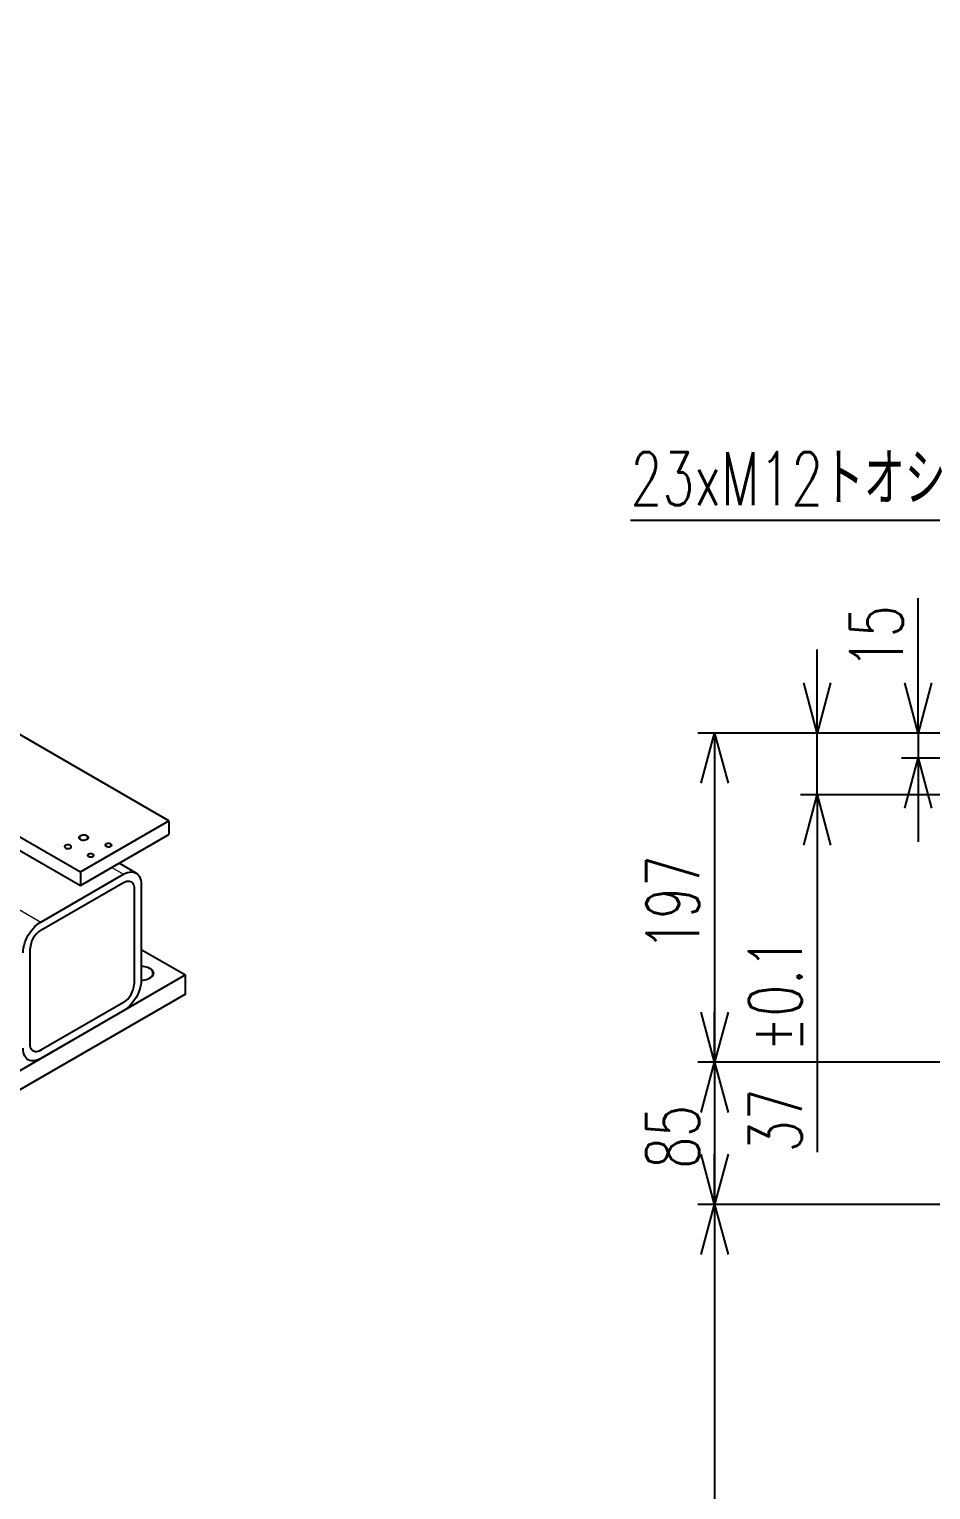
# Model space of a CAD drawing. Header units: millimetres. Extents: x 30 to 8380, y 30 to 5898.
# Drawn here: x 2279 to 2819, y 4392 to 5266 of the extents above; entities that cross this region are included whole.
import ezdxf

# ---------------------------------------------------------------- set-up
doc = ezdxf.new("R2010")
doc.units = ezdxf.units.MM
doc.header["$LTSCALE"] = 10
doc.layers.add('FORMAT', color=7, linetype='Continuous')
doc.styles.add('SLDTEXTSTYLE0', font='TXT', dxfattribs={"width": 0.7, "bigfont": 'bigfont'})
doc.dimstyles.new('SLDDIMSTYLE0', dxfattribs={"dimtxt": 36.380208, "dimasz": 30, "dimexe": 0, "dimexo": 0.0625, "dimgap": 9.095052, "dimtad": 0, "dimtih": 1, "dimtoh": 1, "dimdec": 6, "dimrnd": 1e-09, "dimzin": 12, "dimdsep": 46, "dimtxsty": 'SLDTEXTSTYLE0', "dimblk1": 'OPEN30', "dimblk2": 'OPEN30', "dimsah": 1, "dimcen": 0, "dimadec": 0, "dimazin": 3, "dimtfac": 1, "dimtdec": 3, "dimtofl": 0, "dimtmove": 0, "dimatfit": 3, "dimldrblk": 'OPEN30', "dimfxl": 1, "dimfrac": 2, "dimtolj": 1, "dimtzin": 12, "dimarcsym": 0})
doc.dimstyles.new('SLDDIMSTYLE2', dxfattribs={"dimtxt": 36.380208, "dimasz": 30, "dimexe": 0, "dimexo": 0.0625, "dimgap": 9.095052, "dimtad": 3, "dimrnd": 1e-09, "dimzin": 12, "dimdsep": 46, "dimtxsty": 'SLDTEXTSTYLE0', "dimblk1": 'OPEN30', "dimblk2": 'OPEN30', "dimsah": 1, "dimcen": 0.09, "dimadec": 0, "dimazin": 3, "dimtfac": 1, "dimtdec": 3, "dimtmove": 0, "dimatfit": 0, "dimldrblk": 'OPEN30', "dimfxl": 1, "dimfrac": 2, "dimtolj": 1, "dimtzin": 12, "dimarcsym": 0})
doc.dimstyles.new('SLDDIMSTYLE3', dxfattribs={"dimtxt": 36.380208, "dimasz": 30, "dimexe": 0, "dimexo": 0.0625, "dimgap": 9.095052, "dimtad": 3, "dimrnd": 1e-09, "dimzin": 12, "dimdsep": 46, "dimtxsty": 'SLDTEXTSTYLE0', "dimblk1": 'OPEN30', "dimblk2": 'OPEN30', "dimsah": 1, "dimcen": 0.09, "dimadec": 0, "dimazin": 3, "dimtfac": 1, "dimtdec": 3, "dimtofl": 0, "dimtmove": 0, "dimatfit": 3, "dimldrblk": 'OPEN30', "dimfxl": 1, "dimfrac": 2, "dimtolj": 1, "dimtzin": 12, "dimarcsym": 0})
doc.dimstyles.new('SLDDIMSTYLE7', dxfattribs={"dimtxt": 36.380208, "dimasz": 30, "dimexe": 0, "dimexo": 0.0625, "dimgap": 9.095052, "dimtad": 3, "dimrnd": 1e-09, "dimzin": 12, "dimdsep": 46, "dimtxsty": 'SLDTEXTSTYLE0', "dimblk1": 'OPEN30', "dimblk2": 'OPEN30', "dimsah": 1, "dimcen": 0.09, "dimadec": 0, "dimazin": 3, "dimtol": 1, "dimtp": 0.1, "dimtm": 0.1, "dimtfac": 1, "dimtdec": 1, "dimtmove": 0, "dimatfit": 0, "dimldrblk": 'OPEN30', "dimfxl": 1, "dimfrac": 2, "dimtolj": 1, "dimarcsym": 0})

# ---------------------------------------------------------------- blocks, each defined once
blk = doc.blocks.new('_Open30')
at = {"color": 0, "linetype": 'ByBlock', "lineweight": -2}
for p, q in [((-1, 0.267949), (0, 0)), ((0, 0), (-1, -0.267949)), ((0, 0), (-1, 0))]:
    blk.add_line(p, q, dxfattribs=at)
blk = doc.blocks.new('_D_60')
at = {"layer": 'FORMAT', "transparency": 16777216}
for p, q in [((2909.15, 4971.76), (2639.27, 4971.76)), ((2988.7, 4833.97), (2909.15, 4971.76))]:
    blk.add_line(p, q, dxfattribs=at)
at = {"layer": 'FORMAT', "transparency": 16777216, "xscale": 30, "yscale": 30, "rotation": 300}
blk.add_blockref('_Open30', (2988.7, 4833.97, 104), dxfattribs=at)
at = {"layer": 'FORMAT', "transparency": 16777216, "insert": (2639.27, 5012.69), "char_height": 31.75, "attachment_point": 1, "style": 'SLDTEXTSTYLE0'}
blk.add_mtext('23xM12トオシ', dxfattribs=at)
blk = doc.blocks.new('_D_81')
at = {"layer": 'FORMAT', "transparency": 16777216}
for p, q in [((2940.45, 4844.56), (2679.58, 4844.56)), ((2689.58, 4844.56), (2689.58, 4647.56)), ((2960.05, 4647.56), (2679.58, 4647.56))]:
    blk.add_line(p, q, dxfattribs=at)
at = {"layer": 'FORMAT', "transparency": 16777216, "xscale": 30, "yscale": 30}
for p, rotation in [((2689.58, 4844.56, 104), 90), ((2689.58, 4647.56, 104), 270)]:
    blk.add_blockref('_Open30', p, dxfattribs=dict(at, rotation=rotation))
at = {"layer": 'FORMAT', "transparency": 16777216, "insert": (2648.65, 4714.31), "char_height": 31.75, "attachment_point": 1, "rotation": 90, "style": 'SLDTEXTSTYLE0'}
blk.add_mtext('197', dxfattribs=at)
blk = doc.blocks.new('_D_82')
at = {"layer": 'FORMAT', "transparency": 16777216}
for p, q in [((2960.05, 4647.56), (2679.58, 4647.56)), ((2689.58, 4647.56), (2689.58, 4562.56)), ((3080.05, 4562.56), (2679.58, 4562.56))]:
    blk.add_line(p, q, dxfattribs=at)
at = {"layer": 'FORMAT', "transparency": 16777216, "xscale": 30, "yscale": 30}
for p, rotation in [((2689.58, 4647.56, 104), 90), ((2689.58, 4562.56, 104), 270)]:
    blk.add_blockref('_Open30', p, dxfattribs=dict(at, rotation=rotation))
at = {"layer": 'FORMAT', "transparency": 16777216, "insert": (2648.65, 4583.89), "char_height": 31.75, "attachment_point": 1, "rotation": 90, "style": 'SLDTEXTSTYLE0'}
blk.add_mtext('85', dxfattribs=at)
blk = doc.blocks.new('_D_83')
at = {"layer": 'FORMAT', "transparency": 16777216}
for p, q in [((3080.05, 4562.56), (2679.58, 4562.56)), ((2689.58, 4562.56), (2689.58, 3932.56)), ((3080.05, 3932.56), (2679.58, 3932.56))]:
    blk.add_line(p, q, dxfattribs=at)
at = {"layer": 'FORMAT', "transparency": 16777216, "xscale": 30, "yscale": 30}
for p, rotation in [((2689.58, 4562.56, 104), 90), ((2689.58, 3932.56, 104), 270)]:
    blk.add_blockref('_Open30', p, dxfattribs=dict(at, rotation=rotation))
at = {"layer": 'FORMAT', "transparency": 16777216, "insert": (2648.65, 4215.81), "char_height": 31.75, "attachment_point": 1, "rotation": 90, "style": 'SLDTEXTSTYLE0'}
blk.add_mtext('630', dxfattribs=at)
blk = doc.blocks.new('_D_88')
at = {"layer": 'FORMAT', "transparency": 16777216}
for p, q in [((2811.45, 4844.56), (2811.45, 4925.29)), ((2940.45, 4844.56), (2801.45, 4844.56)), ((2811.45, 4844.56), (2811.45, 4829.56)), ((2974.15, 4829.56), (2801.45, 4829.56)), ((2811.45, 4829.56), (2811.45, 4779.56))]:
    blk.add_line(p, q, dxfattribs=at)
at = {"layer": 'FORMAT', "transparency": 16777216, "xscale": 30, "yscale": 30}
for p, rotation in [((2811.45, 4844.56, 104), 270), ((2811.45, 4829.56, 104), 90)]:
    blk.add_blockref('_Open30', p, dxfattribs=dict(at, rotation=rotation))
at = {"layer": 'FORMAT', "transparency": 16777216, "insert": (2770.53, 4882.95), "char_height": 31.75, "attachment_point": 1, "rotation": 90, "style": 'SLDTEXTSTYLE0'}
blk.add_mtext('15', dxfattribs=at)
blk = doc.blocks.new('_D_89')
at = {"layer": 'FORMAT', "transparency": 16777216}
for p, q in [((2750.95, 4844.56), (2750.95, 4894.56)), ((2940.45, 4844.56), (2740.95, 4844.56)), ((2750.95, 4807.56), (2750.95, 4844.56)), ((4775.25, 4807.56), (2740.95, 4807.56)), ((2750.95, 4807.56), (2750.95, 4593.72))]:
    blk.add_line(p, q, dxfattribs=at)
at = {"layer": 'FORMAT', "transparency": 16777216, "xscale": 30, "yscale": 30}
for p, rotation in [((2750.95, 4844.56, 104), 270), ((2750.95, 4807.56, 104), 90)]:
    blk.add_blockref('_Open30', p, dxfattribs=dict(at, rotation=rotation))
at = {"layer": 'FORMAT', "transparency": 16777216, "char_height": 31.75, "attachment_point": 1, "rotation": 90, "style": 'SLDTEXTSTYLE0'}
for s, insert in [('±0.1', (2710.02, 4653.92)), ('37', (2710.02, 4593.72))]:
    blk.add_mtext(s, dxfattribs=dict(at, insert=insert))

msp = doc.modelspace()

# ---------------------------------------------------------------- linework, layer by layer
at = {"color": 7, "linetype": 'Continuous', "lineweight": 25}
for p, q in [((2363.0909377, 4792.1163004), (750.8874766, 5722.8215478)), ((697.854468, 5692.2062436), (2310.0579291, 4761.5009962)), ((697.854468, 5684.0408355), (2310.0579291, 4753.335588)), ((2310.0579291, 4761.5009962), (2363.0909377, 4792.1163004)), ((2363.0909377, 4792.1163004), (2363.0909377, 4783.9508922)), ((2310.0579291, 4753.335588), (2363.0909377, 4783.9508922)), ((2343.3667171, 4760.8135757), (2333.1891522, 4766.6889589)), ((2286.369852, 4731.4966711), (2335.8673267, 4760.070955)), ((2286.369852, 4726.5974262), (2335.8673267, 4755.1717101)), ((2286.369852, 4726.5974262), (2335.8673267, 4755.1717101)), ((2310.0579291, 4761.5009962), (2310.0579291, 4753.335588)), ((2342.2312877, 4751.4966793), (2342.2312877, 4694.3388225)), ((2342.2312877, 4751.4966793), (2342.2312877, 4694.3388225)), ((2346.4739284, 4753.9459036), (2346.4739284, 4696.7880468)), ((2280.0058909, 4658.4168655), (2280.0058909, 4715.5747224)), ((2280.0058909, 4658.4168655), (2280.0058909, 4715.5747224)), ((2346.4739284, 4715.1552388), (2372.9904327, 4699.8475867)), ((2372.9904327, 4699.8475867), (1945.19083, 4452.8841329)), ((2372.9904327, 4688.4160154), (2372.9904327, 4699.8475867)), ((2372.9904327, 4688.4160154), (1945.19083, 4441.4525615)), ((2335.8673267, 4683.3161187), (2286.369852, 4654.7418347)), ((2335.8673267, 4683.3161187), (2286.369852, 4654.7418347)), ((2335.8673267, 4678.4168738), (2286.369852, 4649.8425899))]:
    msp.add_line(p, q, dxfattribs=at)
at = {"color": 8, "linetype": 'Continuous', "lineweight": 18}
for p, q in [((667.0953231, 5666.2839591), (2286.369852, 4731.4966711)), ((2328.7962588, 4764.1529955), (2335.8673267, 4760.070955))]:
    msp.add_line(p, q, dxfattribs=at)
at = {"color": 7, "linetype": 'Continuous', "lineweight": 18}
msp.add_line((2351.7772292, 4697.8065664), (2350.9055317, 4697.3751058), dxfattribs=at)
at = {"color": 7, "linetype": 'Continuous', "lineweight": 25, "flags": 128}
for points in [[(2310.1993505, 4780.9723296), (2310.7526917, 4780.7300928), (2311.3987235, 4780.5830219), (2312.0895326, 4780.5420245), (2312.7738849, 4780.6101411), (2313.4010251, 4780.7823199), (2313.924441, 4781.0457912), (2314.3053134, 4781.3810144), (2314.5153946, 4781.7631277), (2314.5391038, 4782.1637914), (2314.3746828, 4782.5532901), (2314.0343258, 4782.9027365), (2313.5432756, 4783.1862138), (2312.937951, 4783.3826977), (2312.2632464, 4783.4776159), (2311.5692013, 4783.4639288), (2310.90729, 4783.3426515), (2310.3266034, 4783.1227786), (2309.8702084, 4782.820617), (2309.5719536, 4782.4585767), (2309.4539594, 4782.0635085), (2309.5249767, 4781.6647129), (2309.7797386, 4781.2917667), (2310.1993505, 4780.9723296)], [(2301.2190944, 4775.7881381), (2301.6987707, 4775.5837683), (2302.2614847, 4775.4700991), (2302.8572369, 4775.4572305), (2303.433092, 4775.546306), (2303.9378828, 4775.7294107), (2304.3267563, 4775.9902751), (2304.5651596, 4776.3057201), (2304.6319093, 4776.6477172), (2304.5210746, 4776.9858783), (2304.2425035, 4777.2901564), (2303.8209483, 4777.5335151), (2303.2938661, 4777.6943307), (2302.7080903, 4777.7583143), (2302.1156698, 4777.7197805), (2301.5692438, 4777.5821532), (2301.1173645, 4777.3576612), (2300.8001834, 4777.0662517), (2300.6458835, 4776.7338177), (2300.668175, 4776.3898973), (2300.8650772, 4776.0650494), (2301.2190944, 4775.7881381)], [(2315.0430319, 4770.7059976), (2315.4984793, 4770.5182734), (2316.034836, 4770.4260919), (2316.5939796, 4770.4394425), (2317.1153181, 4770.5568783), (2317.5423564, 4770.7656735), (2317.8288183, 4771.0432018), (2317.9436613, 4771.3593886), (2317.8744402, 4771.6799704), (2317.6286563, 4771.970207), (2317.2329441, 4772.1986468), (2316.7301851, 4772.3405348), (2316.174861, 4772.3804953), (2315.6271499, 4772.3141979), (2315.1464048, 4772.1488269), (2314.7847218, 4771.9023029), (2314.5812948, 4771.6013406), (2314.5581685, 4771.2785539), (2314.7178488, 4770.9689218), (2315.0430319, 4770.7059976)], [(2325.6496337, 4776.8290585), (2326.105081, 4776.6413342), (2326.6414377, 4776.5491527), (2327.2005813, 4776.5625033), (2327.7219198, 4776.6799392), (2328.1489581, 4776.8887343), (2328.43542, 4777.1662626), (2328.550263, 4777.4824495), (2328.4810419, 4777.8030312), (2328.235258, 4778.0932678), (2327.8395458, 4778.3217076), (2327.3367868, 4778.4635957), (2326.7814627, 4778.5035561), (2326.2337516, 4778.4372587), (2325.7530065, 4778.2718878), (2325.3913235, 4778.0253638), (2325.1878966, 4777.7244015), (2325.1647702, 4777.4016148), (2325.3244505, 4777.0919826), (2325.6496337, 4776.8290585)], [(2335.8673267, 4760.070955), (2337.0548893, 4760.6795067), (2338.2275176, 4761.1263784), (2339.3704651, 4761.4059505), (2340.4693587, 4761.5147071), (2341.510379, 4761.4512805), (2342.4804347, 4761.2164685), (2343.3673267, 4760.8132238), (2344.1599018, 4760.2466176), (2344.848193, 4759.5237751), (2345.4235446, 4758.6537867), (2345.8787212, 4757.6475928), (2346.2079987, 4756.5178471), (2346.4072363, 4755.2787566), (2346.4739284, 4753.9459036)], [(2335.8673267, 4755.1717101), (2336.7730127, 4755.6197507), (2337.6602617, 4755.9090687), (2338.5110116, 4756.0337745), (2339.3079437, 4755.9913293), (2340.0348348, 4755.7825974), (2340.6768875, 4755.4118278), (2341.2210314, 4754.8865684), (2341.6561892, 4754.2175118), (2341.9735025, 4753.4182783), (2342.1665117, 4752.5051378), (2342.2312877, 4751.4966793)], [(2335.8673267, 4755.1717101), (2336.7730127, 4755.6197507), (2337.6602617, 4755.9090687), (2338.5110116, 4756.0337745), (2339.3079437, 4755.9913293), (2340.0348348, 4755.7825974), (2340.6768875, 4755.4118278), (2341.2210314, 4754.8865684), (2341.6561892, 4754.2175118), (2341.9735025, 4753.4182783), (2342.1665117, 4752.5051378), (2342.2312877, 4751.4966793)], [(2275.7632503, 4713.125498), (2275.8299423, 4714.535352), (2276.0291799, 4716.0044773), (2276.3584574, 4717.5143988), (2276.813634, 4719.0461284), (2277.3889856, 4720.5804036), (2278.0772768, 4722.0979302), (2278.869852, 4723.5796242), (2279.756744, 4725.0068526), (2280.7267996, 4726.3616671), (2281.76782, 4727.6270301), (2282.8667135, 4728.787029), (2284.0096611, 4729.8270761), (2285.1822894, 4730.7340922), (2286.369852, 4731.4966711)], [(2346.4738896, 4696.7549219), (2346.4739284, 4696.7549219), (2347.5885239, 4696.8055619), (2348.6756745, 4696.956235), (2349.7086107, 4697.2032311), (2350.6618983, 4697.5404684), (2351.5120642, 4697.959643), (2352.2381745, 4698.4504333), (2352.8223499, 4699.0007545), (2353.250206, 4699.5970559), (2353.5112078, 4700.2246545), (2353.5989284, 4700.8680969), (2353.5112078, 4701.5115392), (2353.250206, 4702.1391378), (2352.8223499, 4702.7354392), (2352.2381745, 4703.2857604), (2351.5120642, 4703.7765508), (2350.6618983, 4704.1957253), (2349.7086107, 4704.5329626), (2348.6756745, 4704.7799587), (2347.5885239, 4704.9306318), (2346.4739284, 4704.9812718), (2346.4739284, 4704.9812718)], [(2346.4739284, 4696.7880468), (2346.4072363, 4695.3781928), (2346.2079987, 4693.9090675), (2345.8787212, 4692.399146), (2345.4235446, 4690.8674164), (2344.848193, 4689.3331412), (2344.1599018, 4687.8156147), (2343.3673267, 4686.3339206), (2342.4804347, 4684.9066922), (2341.510379, 4683.5518778), (2340.4693587, 4682.2865147), (2339.3704651, 4681.1265158), (2338.2275176, 4680.0864687), (2337.0548893, 4679.1794526), (2335.8673267, 4678.4168738)], [(2286.369852, 4649.8425899), (2285.1822894, 4649.2340381), (2284.0096611, 4648.7871664), (2282.8667135, 4648.5075943), (2281.76782, 4648.3988378), (2280.7267996, 4648.4622643), (2279.756744, 4648.6970764), (2278.869852, 4649.100321), (2278.0772768, 4649.6669273), (2277.3889856, 4650.3897697), (2276.813634, 4651.2597581), (2276.3584574, 4652.265952), (2276.0291799, 4653.3956978), (2275.8299423, 4654.6347883), (2275.7632503, 4655.9676412)], [(2286.369852, 4654.7418347), (2285.4641659, 4654.2937942), (2284.576917, 4654.0044761), (2283.726167, 4653.8797704), (2282.9292349, 4653.9222155), (2282.2023438, 4654.1309474), (2281.5602911, 4654.501717), (2281.0161473, 4655.0269765), (2280.5809894, 4655.696033), (2280.2636761, 4656.4952666), (2280.0706669, 4657.408407), (2280.0058909, 4658.4168655)], [(2286.369852, 4654.7418347), (2285.4641659, 4654.2937942), (2284.576917, 4654.0044761), (2283.726167, 4653.8797704), (2282.9292349, 4653.9222155), (2282.2023438, 4654.1309474), (2281.5602911, 4654.501717), (2281.0161473, 4655.0269765), (2280.5809894, 4655.696033), (2280.2636761, 4656.4952666), (2280.0706669, 4657.408407), (2280.0058909, 4658.4168655)]]:
    msp.add_lwpolyline(points, dxfattribs=at)
at = {"color": 7, "linetype": 'Continuous', "lineweight": 25}
for centre, start, end in [((2293.7692753, 4714.9768979), 122.4871280433, 177.512871811), ((2293.7692753, 4714.9768979), 122.4871280433, 177.512871811), ((2328.4679034, 4694.9366469), 302.4871280433, 357.512871811), ((2328.4679034, 4694.9366469), 302.4871280433, 357.512871811)]:
    msp.add_arc(centre, 13.7763617, start, end, dxfattribs=at)
at = {"color": 7, "linetype": 'Continuous', "lineweight": 18}
for points, knots in [([(2314.1229153, 4780.7886378), (2313.529597, 4780.5225626), (2312.8394461, 4780.3501527), (2312.0967051, 4780.2822414), (2311.3480431, 4780.3230957), (2310.6405013, 4780.4701486), (2310.0185372, 4780.7141603), (2309.5212311, 4781.0397985), (2309.1798305, 4781.4266023), (2309.0157869, 4781.8502673), (2309.0394078, 4782.2841731), (2309.2492089, 4782.7010558), (2309.6320078, 4783.0747211), (2310.1637516, 4783.3816903), (2310.8110291, 4783.6026754), (2311.5331694, 4783.723791), (2312.2847977, 4783.737427), (2313.0186865, 4783.6427267), (2313.6887229, 4783.4456403), (2314.252806, 4783.1585516), (2314.6754924, 4782.7994994), (2314.9302231, 4782.3910442), (2315.0009925, 4781.9588508), (2314.8833538, 4781.5300756), (2314.5846989, 4781.1316599), (2314.1237931, 4780.7886378), (2314.2885429, 4780.898711), (2314.1237931, 4780.7886378)], [0, 0, 0, 0, 0.0399645881, 0.0799660636, 0.1199675391, 0.1599690146, 0.1999704901, 0.2399719656, 0.2799734411, 0.3199749166, 0.3599763921, 0.3999778676, 0.4399793431, 0.4799808186, 0.5199822941, 0.5599837696, 0.5999852451, 0.6399867206, 0.679988196, 0.7199896715, 0.759991147, 0.7999926225, 0.839994098, 0.8799955735, 0.919997049, 0.9599985245, 1, 1, 1, 1]), ([(2317.6586628, 4770.5835364), (2317.1796507, 4770.3791666), (2316.6169367, 4770.2654974), (2316.0211845, 4770.2526288), (2315.4453294, 4770.3417043), (2314.9405387, 4770.524809), (2314.5516651, 4770.7856734), (2314.3132618, 4771.1011184), (2314.2465121, 4771.4431155), (2314.3573468, 4771.7812766), (2314.6359179, 4772.0855547), (2315.0574731, 4772.3289133), (2315.5845554, 4772.489729), (2316.1703311, 4772.5537126), (2316.7627516, 4772.5151787), (2317.3091776, 4772.3775515), (2317.7610569, 4772.1530595), (2318.078238, 4771.86165), (2318.2325379, 4771.529216), (2318.2102464, 4771.1852955), (2318.0133443, 4770.8604476), (2317.659327, 4770.5835364), (2317.7880913, 4770.6720409), (2317.659327, 4770.5835364)], [0, 0, 0, 0, 0.0475783996, 0.0951994796, 0.1428205596, 0.1904416397, 0.2380627197, 0.2856837997, 0.3333048797, 0.3809259597, 0.4285470398, 0.4761681198, 0.5237891998, 0.5714102798, 0.6190313598, 0.6666524399, 0.7142735199, 0.7618945999, 0.8095156799, 0.8571367599, 0.90475784, 0.95237892, 1, 1, 1, 1]), ([(2328.2659054, 4776.7065972), (2327.7862524, 4776.5022275), (2327.2235384, 4776.3885583), (2326.6277862, 4776.3756897), (2326.0519311, 4776.4647651), (2325.5471404, 4776.6478698), (2325.1582668, 4776.9087342), (2324.9198635, 4777.2241793), (2324.8531138, 4777.5661763), (2324.9639485, 4777.9043374), (2325.2425196, 4778.2086156), (2325.6640748, 4778.4519742), (2326.1911571, 4778.6127899), (2326.7769328, 4778.6767734), (2327.3693533, 4778.6382396), (2327.9157793, 4778.5006123), (2328.3676586, 4778.2761204), (2328.6848397, 4777.9847109), (2328.8391396, 4777.6522768), (2328.8168481, 4777.3083564), (2328.619946, 4776.9835085), (2328.2659288, 4776.7065972), (2328.394693, 4776.7951017), (2328.2659288, 4776.7065972)], [0, 0, 0, 0, 0.0476176169, 0.095236736, 0.1428558552, 0.1904749744, 0.2380940935, 0.2857132127, 0.3333323318, 0.380951451, 0.4285705701, 0.4761896893, 0.5238088084, 0.5714279276, 0.6190470468, 0.6666661659, 0.7142852851, 0.7619044042, 0.8095235234, 0.8571426425, 0.9047617617, 0.9523808808, 1, 1, 1, 1]), ([(2346.4727402, 4705.1977547), (2346.9047024, 4705.1906071), (2348.0426335, 4705.1019882), (2349.1437955, 4704.9141305), (2350.1823781, 4704.6314372), (2351.1340378, 4704.2605344), (2351.9764685, 4703.8101157), (2352.6899243, 4703.2907386), (2353.2576824, 4702.7145768), (2353.6664351, 4702.0951351), (2353.9066015, 4701.4469326), (2353.9725523, 4700.7851628), (2353.8627418, 4700.1253368), (2353.5797437, 4699.4829205), (2353.1301914, 4698.8729716), (2352.5246219, 4698.3097867), (2351.7772292, 4697.8065664), (2352.0361277, 4697.9698897), (2351.7772292, 4697.8065664)], [0, 0, 0, 0, 0.0244758952, 0.0895108355, 0.1545457758, 0.2195807161, 0.2846156565, 0.3496505968, 0.4146855371, 0.4797204774, 0.5447554177, 0.6097903581, 0.6748252984, 0.7398602387, 0.804895179, 0.8699301194, 0.9349650597, 1, 1, 1, 1]), ([(2350.9049416, 4697.3751058), (2349.9299612, 4697.025518), (2348.8733841, 4696.765997), (2347.7605659, 4696.6026257), (2346.61759, 4696.5392334), (2346.4717478, 4696.5384392), (2346.520361, 4696.5386075), (2346.4717478, 4696.5384392)], [0, 0, 0, 0, 0.2422254438, 0.4845566988, 0.7268879537, 0.9692192087, 1, 1, 1, 1])]:
    msp.add_open_spline(points, degree=3, knots=knots, dxfattribs=at)

# ---------------------------------------------------------------- dimensions: what is measured, and where the dimension line sits
at = {"layer": 'FORMAT'}
dim = msp.add_diameter_dim_2p(p1=(2993.8004656, 4825.1397364), p2=(2988.7004656, 4833.9731955), text='23xM12トオシ\\P', dimstyle='SLDDIMSTYLE0', override={"dimpost": '<>'}, dxfattribs=at)
dim.commit()
dim.dimension.update_dxf_attribs({"geometry": '_D_60', "text_midpoint": (2766.2735747, 4992.9277654), "dimtype": 163})
for base, p1, p2, dimstyle, picture, middle in [((2811.453538, 4829.556466), (2950.4504656, 4844.556466), (2984.1504656, 4829.556466), 'SLDDIMSTYLE2', '_D_88', (2811.453538, 4904.1189105)), ((2750.9460005, 4844.556466), (4785.2504656, 4807.556466), (2950.4504656, 4844.556466), 'SLDDIMSTYLE7', '_D_89', (2750.9460005, 4678.3914653)), ((2689.5788892, 4647.556466), (2950.4504656, 4844.556466), (2970.0504656, 4647.556466), 'SLDDIMSTYLE3', '_D_81', (2689.5788892, 4746.056466)), ((2689.5788892, 4562.556466), (2970.0504656, 4647.556466), (3090.0504656, 4562.556466), 'SLDDIMSTYLE3', '_D_82', (2689.5788892, 4605.056466)), ((2689.5788892, 3932.556466), (3090.0504656, 4562.556466), (3090.0504656, 3932.556466), 'SLDDIMSTYLE3', '_D_83', (2689.5788892, 4247.556466))]:
    dim = msp.add_linear_dim(base=base, p1=p1, p2=p2, angle=90, dimstyle=dimstyle, dxfattribs=at)
    dim.commit()
    dim.dimension.update_dxf_attribs({"geometry": picture, "text_midpoint": middle, "dimtype": 160})

doc.saveas('drawing.dxf')
